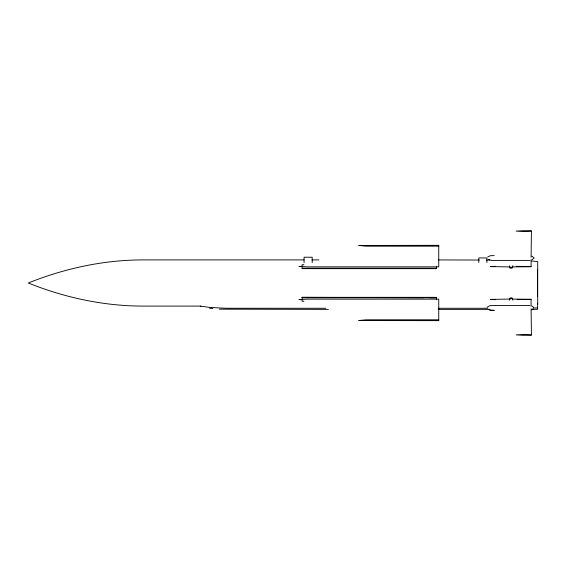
<?xml version="1.0" encoding="UTF-8"?>
<svg xmlns="http://www.w3.org/2000/svg" width="566" height="566" viewBox="0 0 566 566"><rect width="100%" height="100%" fill="white"/><g stroke="black" fill="none" stroke-linecap="round" stroke-linejoin="round"><path stroke-width="0.85" d="M531.106 257.24L531.432 230.97L523.288 230.666L516.157 231.119L523.288 231.579L531.432 230.97M509.28 300.277C509.237 297.992 512.945 297.992 512.916 300.277M512.916 265.716C512.945 268.001 509.237 268.001 509.28 265.716M509.457 298.409L511.098 297.681L512.732 298.409M487.085 307.281L489.562 305.803L491.472 305.435L529.939 305.442M533.045 308.951L531.835 309.701M533.045 309.1L531.835 309.85M487.701 256.957L490.198 255.754L494.153 255.584M531.835 259.851L534.226 257.99L531.835 256.136M301.43 299.683L298.954 299.555L307.218 299.131L438.749 299.131L438.749 320.66L358.908 320.526L365.983 319.804L438.749 319.804M495.363 266.289L490.481 266.614L510.1 266.926M301.43 266.296L298.954 266.423L307.218 266.855L438.749 266.855L438.749 245.319L358.908 245.46L365.983 246.175L438.749 246.175M531.432 335.03L523.288 335.334L516.157 334.881L523.288 334.428L531.432 335.03L531.106 308.76M529.939 260.395L491.472 260.402L488.309 259.433M533.222 307.982L537.594 307.918M512.718 266.904L531.078 266.749L531.078 259.844M517.091 299.647L531.078 299.527M532.351 309.312L537.594 309.305L537.594 303.157M358.908 245.46L438.749 245.46M304.084 259.907L143.262 259.907C103.896 259.886 64.757 268.341 28.3 283C64.757 297.666 103.896 306.114 143.262 306.093L200.937 306.093M311.965 259.907L318.976 259.907M303.885 264.725L302.117 264.725L302.117 265.893M302.117 268.234L436.464 268.234M302.117 299.775L302.117 297.334L436.464 297.334L436.464 299.775M302.117 297.744L436.464 297.744L429.389 297.73M303.885 301.254L302.117 301.254L302.117 300.093M325.768 308.265L225.841 308.258L211.302 307.522M438.162 308.265L487.821 308.265M328.379 309.376L219.339 309.17M438.162 309.376L489.569 309.376M494.153 310.253L490.835 310.21L488.309 309.291M494.153 310.401L490.835 310.359L488.309 309.432M358.908 320.526L438.749 320.526M438.551 259.935L479.331 260.035M486.364 260.056L489.88 260.063M302.117 297.334L424.09 297.716M516.213 266.345L531.078 266.473M510.1 299.074L490.481 299.386L495.363 299.711M512.718 299.096L531.078 299.251L531.078 306.156M531.637 261.004L537.7 261.598L537.7 304.409M209.625 308.244L212.851 308.633M201.68 306.284L206.477 306.977A104.038 68.472 -0.8 0 0 211.295 307.55M200.548 306.39L201.029 306.652L200.279 306.079M531.835 305.987L533.653 307.239M537.509 269.395L537.509 296.605M486.909 262.539L486.909 257.933L478.786 257.933L478.786 262.539M436.464 266.211L436.464 268.645L302.117 268.645L302.117 266.211M312.191 262.695L312.191 257.226L304.069 257.226L304.069 262.695M512.732 267.584A1.818 1.288 0 0 1 512.513 267.824L511.098 268.312L509.676 267.824A1.818 1.288 0 0 1 509.457 267.584"/></g></svg>
